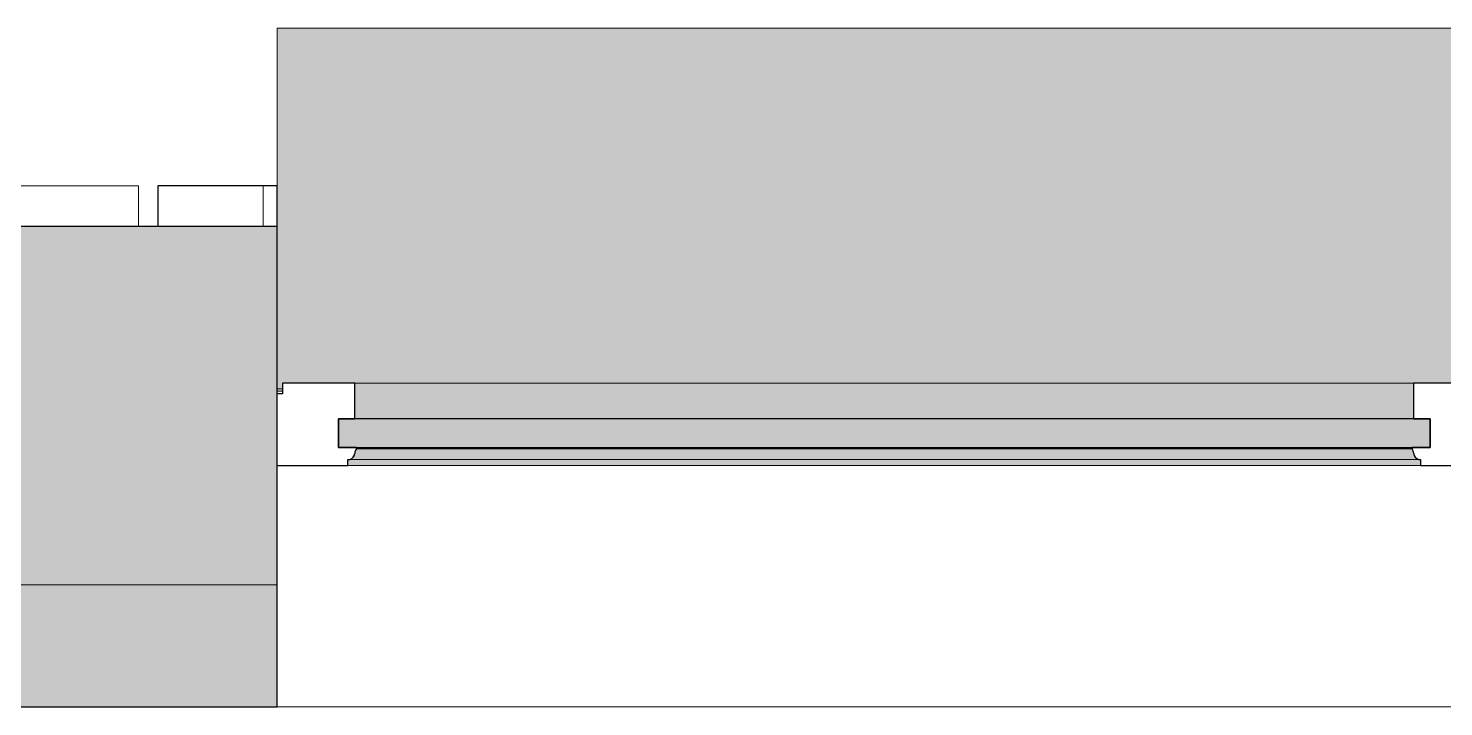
# Model space of a CAD drawing. Header units: millimetres. Extents: x 79795 to 317870, y -36033 to 97293.
# Drawn here: x 185075 to 186261, y 34245 to 34813 of the extents above; entities that cross this region are included whole.
import ezdxf

# ---------------------------------------------------------------- set-up
doc = ezdxf.new("R2010")
doc.units = ezdxf.units.MM
doc.header["$MEASUREMENT"] = 0
for name, color, linetype, lineweight in [('CSM-STL-XX-ZZ-M3-A-XXXX-00001_detached _19_04_21__rvt-1-Level 4$0$A-GLAZ', 7, 'CONTINUOUS', 9), ('CSM-STL-XX-ZZ-M3-A-XXXX-00001_detached _19_04_21__rvt-1-Level 4$0$A-GLAZ-CURT', 7, 'CONTINUOUS', 9), ('CSM-STL-XX-ZZ-M3-A-XXXX-00001_detached _19_04_21__rvt-1-Level 4$0$A-WALL', 7, 'CONTINUOUS', 9), ('CSM-STL-XX-ZZ-M3-A-XXXX-00001_detached _19_04_21__rvt-1-Level 4$0$A-WALL-PATT', 7, 'CONTINUOUS', 9), ('CSM-STL-XX-ZZ-M3-A-XXXX-00001_detached _19_04_21__rvt-1-Level 4$0$I-WALL', 7, 'CONTINUOUS', 9)]:
    doc.layers.add(name, color=color, linetype=linetype, lineweight=lineweight)

msp = doc.modelspace()

# ---------------------------------------------------------------- hatches: boundary and pattern name
at = {"layer": 'CSM-STL-XX-ZZ-M3-A-XXXX-00001_detached _19_04_21__rvt-1-Level 4$0$A-GLAZ'}
for points in [[(187318, 34511.5), (187318, 34813.2), (185283.8, 34813.2), (185283.8, 34511.5), (185288.2, 34511.5), (185288.2, 34516.2), (186296.5, 34516.2), (186296.5, 34511.5), (186305.2, 34511.5), (186305.2, 34516.2), (187313.7, 34516.2), (187313.7, 34511.5)], [(186235.6, 34486.2), (186235.6, 34516.2), (185349, 34516.2), (185349, 34486.2), (186094.1, 34486.2)], [(186249.6, 34462.3), (186249.6, 34486.2), (185335.1, 34486.2), (185335.1, 34462.3), (186243.6, 34462.3)], [(186235.8, 34447.3), (186241.6, 34447.3), (186241.6, 34452.3), (185343, 34452.3), (185343, 34447.3), (186094.1, 34447.3)], [(186240.1, 34452.3), (186236.7, 34454.6), (186235.4, 34457.2), (185348.8, 34457.2), (185347, 34453.6), (185346.8, 34452.3), (186237.8, 34452.3)], [(186235.8, 34457.2), (186234.4, 34461.2), (185350.3, 34461.2), (185349, 34457.2), (186235.6, 34457.2)], [(186234.4, 34461.2), (186234.4, 34462.3), (186094.1, 34461.2)]]:
    msp.add_hatch(color=256, dxfattribs=at).paths.add_polyline_path(points, flags=0)
h = msp.add_hatch(dxfattribs=at)
h.set_pattern_fill('FP_15', color=256, style=0, pattern_type=2)
h.set_pattern_definition([(0, (147271.8, -12772.7), (0, 500), []), (90, (147271.8, -12772.7), (-500, 3e-14), [])])
h.paths.add_polyline_path([(185283.8, 34647.3), (185283.8, 34681.3), (185183.8, 34681.3), (185183.8, 34647.3)], flags=0)
h = msp.add_hatch(color=256, dxfattribs=at)
h.paths.add_polyline_path([(187318, 34509.4), (187318, 34511.5), (187313.7, 34511.5), (187313.7, 34509.4)], flags=0)
h.paths.add_polyline_path([(186305.2, 34509.4), (186305.2, 34511.5), (186296.5, 34511.1), (186296.5, 34509.4), (186301.5, 34509.4)], flags=0)
h.paths.add_polyline_path([(185283.8, 34509.4), (185288.2, 34509.4), (185288.2, 34511.5), (185283.8, 34511.5)], flags=0)
at = {"layer": 'CSM-STL-XX-ZZ-M3-A-XXXX-00001_detached _19_04_21__rvt-1-Level 4$0$A-WALL-PATT'}
h = msp.add_hatch(color=256, dxfattribs=at)
h.paths.add_polyline_path([(230840.8, 34347.3), (230840.8, 34647.3), (229692.8, 34647.3), (229692.8, 34347.3), (229746.4, 34347.3)], flags=0)
h.paths.add_polyline_path([(218948.8, 34347.3), (220908.8, 34347.3), (220908.8, 34647.3), (202317.8, 34647.3), (202317.8, 34347.3), (218537.2, 34347.3)], flags=0)
h.paths.add_polyline_path([(200283.7, 34347.3), (200283.7, 34647.3), (196942.8, 34647.3), (196942.8, 34347.3), (199847.5, 34347.3)], flags=0)
h.paths.add_polyline_path([(190658.8, 34347.3), (190658.8, 34647.3), (187318, 34647.3), (187318, 34347.3), (190578.9, 34347.3)], flags=0)
h.paths.add_polyline_path([(185283.8, 34347.3), (185283.8, 34647.3), (166692.8, 34647.3), (166692.8, 34347.3), (184300.1, 34347.3)], flags=0)
h.paths.add_polyline_path([(157908.8, 34347.3), (157908.8, 34647.3), (156460.8, 34647.3), (156460.8, 34347.3), (157391.2, 34347.3)], flags=0)
h = msp.add_hatch(color=256, dxfattribs=at)
h.paths.add_polyline_path([(197612, 34245.3), (197612, 34347.3), (196942.8, 34347.3), (196942.8, 34245.3)], flags=0)
h.paths.add_polyline_path([(190658.8, 34245.3), (190658.8, 34347.3), (187318, 34347.3), (187318, 34245.3), (190578.9, 34245.3)], flags=0)
h.paths.add_polyline_path([(185283.8, 34245.3), (185283.8, 34347.3), (176931.2, 34347.3), (176931.2, 34245.3), (184300.1, 34245.3)], flags=0)

# ---------------------------------------------------------------- linework, layer by layer
at = {"layer": 'CSM-STL-XX-ZZ-M3-A-XXXX-00001_detached _19_04_21__rvt-1-Level 4$0$A-GLAZ'}
for p, q in [((185283.8, 34681.3), (185283.8, 34813.2)), ((187318, 34813.2), (185283.8, 34813.2)), ((185288.2, 34511.5), (185283.8, 34511.5)), ((186235.6, 34516.2), (185349, 34516.2)), ((185288.2, 34509.4), (185283.8, 34509.4)), ((185344.6, 34452.3), (185343, 34452.3)), ((186240.1, 34452.3), (185344.6, 34452.3)), ((186234.4, 34461.2), (185350.3, 34461.2)), ((186241.6, 34452.3), (186240.1, 34452.3)), ((185343, 34447.3), (186241.6, 34447.3))]:
    msp.add_line(p, q, dxfattribs=at)
at = {"layer": 'CSM-STL-XX-ZZ-M3-A-XXXX-00001_detached _19_04_21__rvt-1-Level 4$0$A-GLAZ', "lineweight": 30}
for p, q in [((185283.8, 34681.3), (185183.8, 34681.3)), ((185183.8, 34681.3), (185183.8, 34647.3)), ((185283.8, 34647.3), (185283.8, 34681.3)), ((185349, 34516.2), (185288.2, 34516.2)), ((185288.2, 34516.2), (185288.2, 34507.2)), ((185349, 34486.2), (185349, 34516.2)), ((186296.5, 34516.2), (186235.6, 34516.2)), ((186235.6, 34516.2), (186235.6, 34486.2)), ((185288.2, 34507.2), (185283.8, 34507.2)), ((186249.6, 34486.2), (185335.1, 34486.2)), ((185335.1, 34486.2), (185335.1, 34462.3)), ((185335.1, 34462.3), (185335.1, 34486.2)), ((185335.1, 34486.2), (185349, 34486.2)), ((186235.6, 34486.2), (186249.6, 34486.2)), ((186249.6, 34462.3), (186249.6, 34486.2)), ((186249.6, 34486.2), (186249.6, 34462.3)), ((185335.1, 34462.3), (186249.6, 34462.3)), ((185350.3, 34462.3), (185335.1, 34462.3)), ((185343, 34447.3), (185343, 34452.3)), ((185343, 34452.3), (185344.6, 34452.3)), ((185350.3, 34461.2), (185350.3, 34462.3)), ((186249.6, 34462.3), (186234.4, 34462.3)), ((186234.4, 34462.3), (186234.4, 34461.2)), ((186240.1, 34452.3), (186241.6, 34452.3)), ((186241.6, 34452.3), (186241.6, 34447.3)), ((185283.8, 34447.3), (185343, 34447.3)), ((186241.6, 34447.3), (186300.8, 34447.3))]:
    msp.add_line(p, q, dxfattribs=at)
for centre, radius, start, end in [((185343.5, 34457.6), 5.36, 281.9524, 356.5739), ((185356.2, 34456.8), 7.4, 143.4261, 176.5739), ((186228.5, 34456.8), 7.4, 3.4261, 36.5739), ((186241.2, 34457.6), 5.36, 183.4261, 258.0476)]:
    msp.add_arc(centre, radius, start, end, dxfattribs=at)
at = {"layer": 'CSM-STL-XX-ZZ-M3-A-XXXX-00001_detached _19_04_21__rvt-1-Level 4$0$A-GLAZ'}
for points, knots in [([(185344.6, 34452.3), (185345, 34452.4), (185345.7, 34452.6), (185346.5, 34453.1), (185346.9, 34453.4), (185347, 34453.6)], [0, 0, 0, 0, 0.2, 0.3, 0.4, 0.4, 0.4, 0.4]), ([(185348, 34454.6), (185348.1, 34454.8), (185348.3, 34455.2), (185348.7, 34456.1), (185348.8, 34456.8), (185348.8, 34457.2)], [0.6, 0.6, 0.6, 0.6, 0.7, 0.8, 1, 1, 1, 1]), ([(186235.8, 34457.2), (186235.9, 34456.8), (186236, 34456.1), (186236.4, 34455.2), (186236.6, 34454.8), (186236.7, 34454.6)], [-1, -1, -1, -1, -0.8, -0.7, -0.6, -0.6, -0.6, -0.6]), ([(186237.6, 34453.6), (186237.8, 34453.4), (186238.2, 34453.1), (186239, 34452.6), (186239.6, 34452.4), (186240.1, 34452.3)], [-0.4, -0.4, -0.4, -0.4, -0.3, -0.2, 0, 0, 0, 0])]:
    msp.add_open_spline(points, degree=3, knots=knots, dxfattribs=at)
for points in [[(185349.5, 34460), (185349.7, 34460.4), (185350, 34460.8), (185350.3, 34461.2)], [(186234.4, 34461.2), (186234.7, 34460.8), (186234.9, 34460.4), (186235.1, 34460)]]:
    msp.add_open_spline(points, degree=3, dxfattribs=at)
at = {"layer": 'CSM-STL-XX-ZZ-M3-A-XXXX-00001_detached _19_04_21__rvt-1-Level 4$0$A-GLAZ-CURT', "lineweight": 20}
for p, q in [((185167.8, 34681.3), (184808.8, 34681.3)), ((185167.8, 34647.3), (185167.8, 34681.3)), ((184808.8, 34647.3), (185167.8, 34647.3))]:
    msp.add_line(p, q, dxfattribs=at)
at = {"layer": 'CSM-STL-XX-ZZ-M3-A-XXXX-00001_detached _19_04_21__rvt-1-Level 4$0$A-WALL', "lineweight": 30}
for p, q in [((185283.8, 34647.3), (166692.8, 34647.3)), ((185283.8, 34347.3), (185283.8, 34647.3))]:
    msp.add_line(p, q, dxfattribs=at)
at = {"layer": 'CSM-STL-XX-ZZ-M3-A-XXXX-00001_detached _19_04_21__rvt-1-Level 4$0$A-WALL'}
msp.add_line((176931.2, 34347.3), (185283.8, 34347.3), dxfattribs=at)
at = {"layer": 'CSM-STL-XX-ZZ-M3-A-XXXX-00001_detached _19_04_21__rvt-1-Level 4$0$I-WALL'}
for p, q in [((185283.8, 34347.3), (176931.2, 34347.3)), ((187318, 34245.3), (185283.8, 34245.3))]:
    msp.add_line(p, q, dxfattribs=at)
at = {"layer": 'CSM-STL-XX-ZZ-M3-A-XXXX-00001_detached _19_04_21__rvt-1-Level 4$0$I-WALL', "lineweight": 30}
for p, q in [((185283.8, 34245.3), (185283.8, 34347.3)), ((176931.2, 34245.3), (185283.8, 34245.3))]:
    msp.add_line(p, q, dxfattribs=at)

doc.saveas('drawing.dxf')
